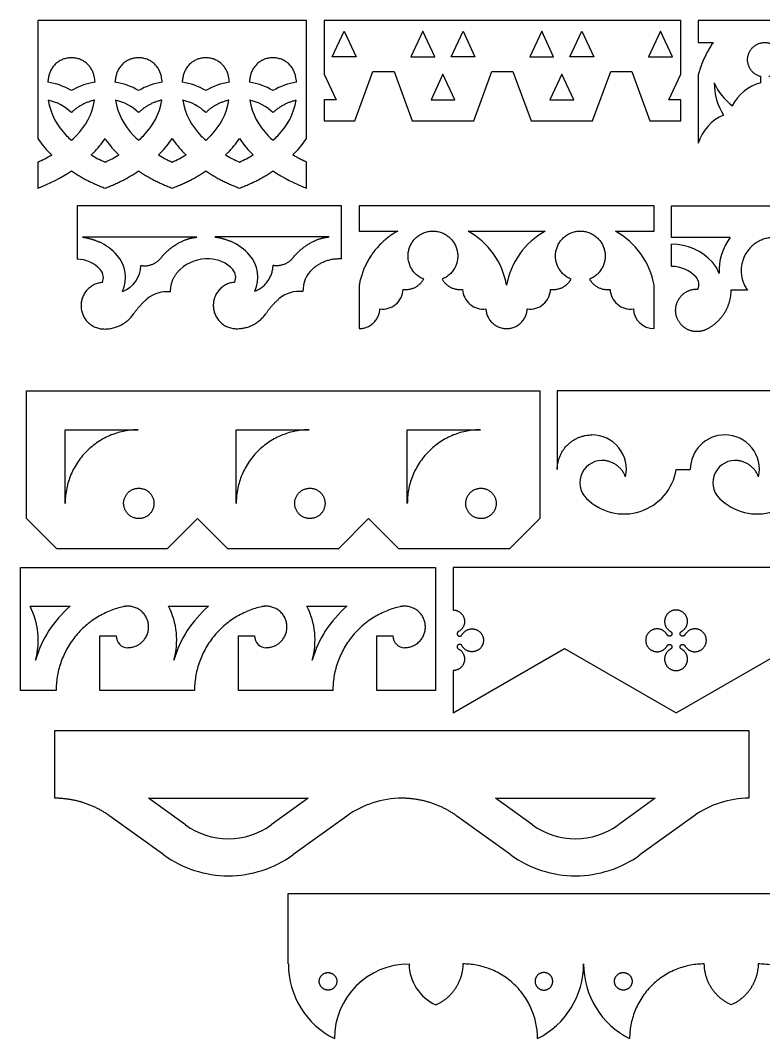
# Model space of a CAD drawing. Header units: millimetres. Extents: x -157 to 150, y -137 to 156.
# Drawn here: x -157 to -55.9, y -122.8 to 15.6 of the extents above; entities that cross this region are included whole.
import ezdxf

# ---------------------------------------------------------------- set-up
doc = ezdxf.new("R2010")
doc.units = ezdxf.units.MM
doc.header["$MEASUREMENT"] = 0
doc.layers.add('Layer 03', color=5, linetype='Continuous')

msp = doc.modelspace()

# ---------------------------------------------------------------- linework, layer by layer
at = {"layer": 'Layer 03'}
for p, q in [((-118.06, 15.63), (-154.61, 15.63)), ((-154.61, 15.63), (-154.61, -0.43)), ((-118.06, -0.43), (-118.06, 15.63)), ((-67.16, 15.63), (-115.66, 15.63)), ((-115.66, 15.63), (-115.66, 8.29)), ((-67.16, 8.29), (-67.16, 15.63)), ((-28.54, 15.63), (-64.77, 15.63)), ((-64.77, 15.63), (-64.77, 12.62)), ((-114.55, 10.68), (-112.93, 14.15)), ((-112.93, 14.15), (-111.31, 10.68)), ((-102.23, 14.15), (-103.85, 10.68)), ((-100.61, 10.68), (-102.23, 14.15)), ((-98.38, 10.68), (-96.76, 14.15)), ((-96.76, 14.15), (-95.15, 10.68)), ((-86.06, 14.15), (-87.68, 10.68)), ((-84.44, 10.68), (-86.06, 14.15)), ((-82.22, 10.68), (-80.6, 14.15)), ((-80.6, 14.15), (-78.98, 10.68)), ((-69.9, 14.15), (-71.52, 10.68)), ((-68.28, 10.68), (-69.9, 14.15)), ((-64.77, 12.62), (-62.74, 12.62)), ((-111.31, 10.68), (-114.55, 10.68)), ((-103.85, 10.68), (-100.61, 10.68)), ((-95.15, 10.68), (-98.38, 10.68)), ((-87.68, 10.68), (-84.44, 10.68)), ((-78.98, 10.68), (-82.22, 10.68)), ((-71.52, 10.68), (-68.28, 10.68)), ((-111.47, 1.95), (-109.02, 8.69)), ((-109.02, 8.69), (-106.14, 8.69)), ((-106.14, 8.69), (-103.69, 1.95)), ((-95.31, 1.95), (-92.85, 8.69)), ((-92.85, 8.69), (-89.98, 8.69)), ((-89.98, 8.69), (-87.52, 1.95)), ((-79.14, 1.95), (-76.68, 8.69)), ((-76.68, 8.69), (-73.81, 8.69)), ((-73.81, 8.69), (-71.35, 1.95)), ((-115.66, 8.29), (-114.04, 4.82)), ((-99.5, 8.29), (-101.11, 4.82)), ((-97.88, 4.82), (-99.5, 8.29)), ((-83.33, 8.29), (-84.95, 4.82)), ((-81.71, 4.82), (-83.33, 8.29)), ((-68.78, 4.82), (-67.16, 8.29)), ((-64.77, 8.2), (-64.77, -1.09)), ((-56.28, 7.15), (-56.28, 7.99)), ((-114.04, 4.82), (-115.66, 4.82)), ((-115.66, 4.82), (-115.66, 1.95)), ((-101.11, 4.82), (-99.5, 4.82)), ((-99.5, 4.82), (-97.88, 4.82)), ((-84.95, 4.82), (-83.33, 4.82)), ((-83.33, 4.82), (-81.71, 4.82)), ((-67.16, 4.82), (-68.78, 4.82)), ((-67.16, 1.95), (-67.16, 4.82)), ((-115.66, 1.95), (-111.47, 1.95)), ((-103.69, 1.95), (-99.5, 1.95)), ((-99.5, 1.95), (-95.31, 1.95)), ((-87.52, 1.95), (-83.33, 1.95)), ((-83.33, 1.95), (-79.14, 1.95)), ((-71.35, 1.95), (-67.16, 1.95)), ((-154.61, -3.64), (-154.61, -7.18)), ((-118.06, -7.18), (-118.06, -3.64)), ((-113.29, -9.57), (-149.27, -9.57)), ((-149.27, -9.57), (-149.27, -16.86)), ((-113.29, -16.78), (-113.29, -9.57)), ((-70.78, -9.57), (-110.9, -9.57)), ((-110.9, -9.57), (-110.9, -13.03)), ((-70.78, -13.03), (-70.78, -9.57)), ((-68.39, -13.89), (-68.39, -9.57)), ((-68.39, -9.57), (-40.45, -9.57)), ((-114.99, -13.82), (-130.53, -13.82)), ((-110.9, -13.03), (-105.66, -13.03)), ((-96.08, -13.03), (-90.84, -13.03)), ((-90.84, -13.03), (-85.6, -13.03)), ((-76.02, -13.03), (-70.78, -13.03)), ((-132.98, -13.86), (-148.52, -13.86)), ((-60.43, -13.89), (-68.39, -13.89)), ((-68.39, -17.83), (-68.39, -14.82)), ((-110.9, -20.39), (-110.9, -26.29)), ((-70.78, -26.29), (-70.78, -20.39)), ((-58.07, -21.06), (-60.34, -21.06)), ((-156.16, -52.13), (-156.16, -34.77)), ((-156.16, -34.77), (-86.34, -34.77)), ((-86.34, -34.77), (-86.34, -52.13)), ((-29.66, -34.77), (-83.95, -34.77)), ((-83.95, -34.77), (-83.95, -45.44)), ((-150.9, -50.05), (-150.9, -40.03)), ((-150.9, -40.03), (-140.95, -40.03)), ((-127.63, -50.05), (-127.63, -40.03)), ((-127.63, -40.03), (-117.68, -40.03)), ((-104.35, -50.05), (-104.35, -40.03)), ((-104.35, -40.03), (-94.4, -40.03)), ((-67.76, -45.44), (-65.85, -45.44)), ((-152.04, -56.25), (-156.16, -52.13)), ((-132.89, -52.13), (-137.01, -56.25)), ((-128.77, -56.25), (-132.89, -52.13)), ((-109.62, -52.13), (-113.73, -56.25)), ((-105.5, -56.25), (-109.62, -52.13)), ((-86.34, -52.13), (-90.46, -56.25)), ((-144.53, -56.25), (-152.04, -56.25)), ((-137.01, -56.25), (-144.53, -56.25)), ((-121.25, -56.25), (-128.77, -56.25)), ((-113.73, -56.25), (-121.25, -56.25)), ((-97.98, -56.25), (-105.5, -56.25)), ((-90.46, -56.25), (-97.98, -56.25)), ((-156.99, -75.52), (-156.99, -58.79)), ((-156.99, -58.79), (-142.36, -58.79)), ((-142.36, -58.79), (-104.71, -58.79)), ((-104.71, -58.79), (-100.51, -58.79)), ((-100.51, -58.79), (-100.51, -75.52)), ((-37.47, -58.79), (-98.12, -58.79)), ((-98.12, -58.79), (-98.12, -64.55)), ((-155.67, -64.04), (-150.21, -64.04)), ((-136.84, -64.04), (-131.38, -64.04)), ((-118.01, -64.04), (-112.55, -64.04)), ((-146.16, -75.52), (-146.16, -68.08)), ((-146.16, -68.08), (-143.96, -68.08)), ((-127.33, -75.52), (-127.33, -68.08)), ((-127.33, -68.08), (-125.13, -68.08)), ((-108.51, -75.52), (-108.51, -68.08)), ((-108.51, -68.08), (-106.31, -68.08)), ((-123.54, -69.67), (-123.54, -69.67)), ((-98.12, -78.55), (-82.96, -69.79)), ((-82.96, -69.79), (-67.79, -78.55)), ((-67.79, -78.55), (-52.63, -69.79)), ((-98.12, -72.79), (-98.12, -78.55)), ((-152.13, -75.52), (-156.99, -75.52)), ((-142.36, -75.52), (-146.16, -75.52)), ((-133.3, -75.52), (-142.36, -75.52)), ((-123.54, -75.52), (-127.33, -75.52)), ((-114.48, -75.52), (-123.54, -75.52)), ((-104.71, -75.52), (-108.51, -75.52)), ((-100.51, -75.52), (-104.71, -75.52)), ((-152.31, -90.15), (-152.31, -80.94)), ((-152.31, -80.94), (-57.87, -80.94)), ((-57.87, -80.94), (-57.87, -90.15)), ((-134.53, -93.78), (-139.56, -90.16)), ((-139.56, -90.16), (-128.7, -90.16)), ((-128.7, -90.16), (-117.83, -90.16)), ((-117.83, -90.16), (-122.86, -93.78)), ((-87.31, -93.78), (-92.34, -90.16)), ((-92.34, -90.16), (-81.48, -90.16)), ((-81.48, -90.16), (-70.62, -90.16)), ((-70.62, -90.16), (-75.64, -93.78)), ((-137.47, -97.86), (-144.81, -92.57)), ((-112.58, -92.57), (-119.92, -97.86)), ((-90.25, -97.86), (-97.6, -92.57)), ((-65.36, -92.57), (-72.7, -97.86)), ((-120.54, -112.68), (-120.54, -103.09)), ((-120.54, -103.09), (-40.2, -103.09))]:
    msp.add_line(p, q, dxfattribs=at)
for centre, radius, start, end in [((-154.61, -1.64), 8.97, 59.3711, 81.3234), ((-145.47, -1.64), 8.97, 98.6766, 120.6289), ((-155.67, 6.24), 8.9, 6.3726, 11.5457), ((-145.47, -1.64), 8.97, 59.3711, 81.3234), ((-136.33, -1.64), 8.97, 98.6766, 120.6289), ((-146.53, 6.24), 8.9, 6.3726, 11.5457), ((-136.33, -1.64), 8.97, 59.3711, 81.3234), ((-127.19, -1.64), 8.97, 98.6766, 120.6289), ((-137.39, 6.24), 8.9, 6.3726, 11.5457), ((-127.19, -1.64), 8.97, 59.3711, 81.3234), ((-118.06, -1.64), 8.97, 98.6766, 120.6289), ((-128.26, 6.24), 8.9, 6.3726, 11.5457), ((-54.55, 7.09), 8.05, 179.7457, 212.663), ((-55.24, 10.4), 8.05, 203.934, 232.5796), ((-54.69, 1.26), 6.1, 105.0979, 153.3095), ((-154.61, -1.64), 6.57, 45.972, 77.5423), ((-144.41, 6.24), 8.9, 189.4285, 225.0324), ((-155.67, 6.24), 8.9, 314.9676, 350.5715), ((-145.47, -1.64), 6.57, 45.972, 77.5423), ((-135.27, 6.24), 8.9, 189.4285, 225.0324), ((-146.53, 6.24), 8.9, 314.9676, 350.5715), ((-136.33, -1.64), 6.57, 45.972, 77.5423), ((-126.13, 6.24), 8.9, 189.4285, 225.0324), ((-137.39, 6.24), 8.9, 314.9676, 350.5715), ((-116.99, 6.24), 8.9, 189.4285, 225.0324), ((-127.19, -1.64), 6.57, 45.972, 77.5423), ((-128.26, 6.24), 8.9, 314.9676, 350.5715), ((-58.94, -2.86), 6.1, 113.1132, 163.1862), ((-144.41, 6.24), 12.19, 213.1713, 225.0324), ((-138.47, 12.19), 17.31, 225.0324, 228.0443), ((-161.61, 12.19), 17.31, 311.9557, 314.9676), ((-155.67, 6.24), 12.19, 314.9676, 326.8287), ((-135.27, 6.24), 12.19, 213.1713, 225.0324), ((-129.33, 12.19), 17.31, 225.0324, 228.0443), ((-152.47, 12.19), 17.31, 311.9557, 314.9676), ((-146.53, 6.24), 12.19, 314.9676, 326.8287), ((-126.13, 6.24), 12.19, 213.1713, 225.0324), ((-120.19, 12.19), 17.31, 225.0324, 228.0443), ((-143.34, 12.19), 17.31, 311.9557, 314.9676), ((-137.39, 6.24), 12.19, 314.9676, 326.8287), ((-116.99, 6.24), 12.19, 213.1713, 225.0324), ((-111.05, 12.19), 17.31, 225.0324, 228.0443), ((-134.2, 12.19), 17.31, 311.9557, 314.9676), ((-128.26, 6.24), 12.19, 314.9676, 326.8287), ((-161.61, 12.19), 17.31, 293.8662, 300.8793), ((-138.47, 12.19), 20.59, 225.0324, 226.1706), ((-161.61, 12.19), 20.59, 313.8294, 314.9676), ((-138.47, 12.19), 17.31, 239.1207, 246.1338), ((-152.47, 12.19), 17.31, 293.8662, 300.8793), ((-129.33, 12.19), 20.59, 225.0324, 226.1706), ((-152.47, 12.19), 20.59, 313.8294, 314.9676), ((-129.33, 12.19), 17.31, 239.1207, 246.1338), ((-143.34, 12.19), 17.31, 293.8662, 300.8793), ((-120.19, 12.19), 20.59, 225.0324, 226.1706), ((-143.34, 12.19), 20.59, 313.8294, 314.9676), ((-120.19, 12.19), 17.31, 239.1207, 246.1338), ((-134.2, 12.19), 17.31, 293.8662, 300.8793), ((-111.05, 12.19), 20.59, 225.0324, 226.1706), ((-134.2, 12.19), 20.59, 313.8294, 314.9676), ((-161.61, 12.19), 20.59, 289.8823, 304.1912), ((-111.05, 12.19), 20.59, 235.8088, 250.1177), ((-101.17, -22.21), 10.49, 9.9574, 60.9459), ((-80.51, -22.21), 10.49, 119.0541, 170.0426), ((-81.12, -22.21), 10.49, 9.9574, 60.9459), ((-149.27, -21.11), 7.26, 41.2364, 65.6147), ((-131.28, -21.07), 7.26, 41.2364, 65.6147), ((-68.39, -22.32), 7.5, 42.3405, 90), ((-54.42, -18.4), 7.52, 143.1053, 183.1347), ((-147.28, -19.36), 4.6, 336.0772, 41.2364), ((-129.28, -19.32), 4.6, 336.0772, 41.2364), ((-149.27, -21.11), 4.25, 41.2364, 90), ((-144.42, -17.64), 3.83, 290.6631, 359.1177), ((-131.61, -22.2), 5.39, 86.4843, 132.5284), ((-131.28, -21.07), 4.25, 41.2364, 90), ((-68.39, -22.32), 4.49, 42.3405, 90), ((-66.18, -20.31), 4.51, 19.3582, 42.3405), ((-147.28, -19.36), 1.59, 335.6545, 41.2364), ((-129.28, -19.32), 1.59, 335.6545, 41.2364), ((-114.56, -21.13), 3.99, 132.5284, 181.7919), ((-66.18, -20.31), 1.5, 336.1615, 42.3405), ((-137.05, -25.47), 4.2, 83.1273, 130.8873), ((-119.06, -25.43), 4.2, 83.1273, 130.8873), ((-107.73, -20.82), 2.82, 262.8289, 357.1711), ((-94.01, -20.82), 2.82, 182.8289, 277.1711), ((-87.67, -20.82), 2.82, 262.8289, 357.1711), ((-73.95, -20.82), 2.82, 182.8289, 277.1711), ((-70.78, -23.47), 2.82, 182.8289, 270), ((-79.25, -45.44), 4.7, 347.7229, 90), ((-61.15, -45.44), 4.7, 90, 180), ((-61.15, -45.44), 4.7, 347.7229, 90), ((-77.85, -47.24), 3.03, 82.2248, 224.9253), ((-59.75, -47.24), 3.03, 82.2248, 224.9253), ((-74.88, -44.28), 7.21, 224.9258, 350.7446), ((-56.78, -44.28), 7.21, 224.9258, 350.7446), ((-164.53, -68.63), 9.98, 344.0463, 27.3848), ((-140.44, -75.52), 15.07, 130.3938, 164.0464), ((-145.7, -68.63), 9.98, 344.0463, 27.3848), ((-121.61, -75.52), 15.07, 130.3938, 164.0464), ((-126.88, -68.63), 9.98, 344.0463, 27.3848), ((-102.79, -75.52), 15.07, 130.3938, 164.0464), ((-142.36, -68.08), 1.6, 180, 270), ((-123.54, -68.08), 1.6, 180, 270), ((-104.71, -68.08), 1.6, 180, 270), ((-105.09, -102.96), 12.81, 90, 125.7854), ((-57.87, -102.96), 12.81, 90, 125.7854), ((-128.7, -85.68), 9.98, 234.2146, 270), ((-128.7, -85.68), 9.98, 270, 305.7854), ((-81.48, -85.68), 9.98, 234.2146, 270), ((-81.48, -85.68), 9.98, 270, 305.7854), ((-128.7, -85.68), 15.01, 234.2146, 270), ((-128.7, -85.68), 15.01, 270, 305.7854), ((-81.48, -85.68), 15.01, 234.2146, 270), ((-81.48, -85.68), 15.01, 270, 305.7854), ((-109.17, -112.68), 11.36, 180, 243.3252), ((-104.12, -122.84), 10.15, 90, 180), ((-97.93, -112.6), 6.19, 180.794, 245.9398), ((-91.73, -112.68), 11.36, 296.6748, 0), ((-69.01, -112.68), 11.36, 180, 243.3252)]:
    msp.add_arc(centre, radius, start, end, dxfattribs=at)
for points, weights in [([(-62.74, 12.62), (-64.17, 10.6), (-64.77, 8.2)], [1, 0.982965087311, 0.999999991877]), ([(-153.13, 8.02), (-153.21, 7.63), (-153.26, 7.23)], [0.999999998349, 0.998981183104, 0.999999999514]), ([(-143.99, 8.02), (-144.07, 7.63), (-144.12, 7.23)], [0.999999998349, 0.998981183347, 0.999999999028]), ([(-134.85, 8.02), (-134.93, 7.63), (-134.98, 7.23)], [0.999999998349, 0.998981183104, 0.999999999514]), ([(-125.72, 8.02), (-125.8, 7.63), (-125.84, 7.23)], [0.999999998349, 0.998981183104, 0.999999999514]), ([(-146.89, 4.78), (-148.7, 4.38), (-150.04, 3.09)], [0.999999982018, 0.962288615872, 1]), ([(-137.75, 4.78), (-139.57, 4.38), (-140.9, 3.09)], [0.999999982018, 0.962288615872, 1]), ([(-128.61, 4.78), (-130.43, 4.38), (-131.76, 3.09)], [0.999999946053, 0.962288633854, 1]), ([(-122.62, 3.09), (-121.29, 4.38), (-119.47, 4.78)], [1, 0.962288624863, 0.999999964036]), ([(-118.06, -3.64), (-119.03, -3.21), (-119.94, -2.67)], [1, 0.998127787661, 0.999999999107]), ([(-150.04, -4.84), (-147.9, -6.3), (-145.47, -7.18)], [0.999999996287, 0.992214070291, 1]), ([(-145.47, -7.18), (-143.04, -6.3), (-140.9, -4.84)], [1, 0.992214070291, 0.999999996287]), ([(-140.9, -4.84), (-138.76, -6.3), (-136.33, -7.18)], [0.999999996287, 0.992214070291, 1]), ([(-136.33, -7.18), (-133.9, -6.3), (-131.76, -4.84)], [1, 0.992214070291, 0.999999996287]), ([(-131.76, -4.84), (-129.62, -6.3), (-127.19, -7.18)], [0.999999996287, 0.992214070291, 1]), ([(-127.19, -7.18), (-124.76, -6.3), (-122.62, -4.84)], [1, 0.992214070291, 0.999999996287]), ([(-130.53, -13.82), (-129.36, -13.98), (-128.29, -14.46)], [1, 0.989533524645, 1]), ([(-116.55, -14.18), (-115.8, -13.89), (-114.99, -13.82)], [1, 0.990553934804, 0.999999995496]), ([(-105.66, -13.03), (-110.03, -15.46), (-110.9, -20.39)], [1, 0.902628626773, 0.99999995357]), ([(-148.52, -13.86), (-147.35, -14.02), (-146.28, -14.5)], [1, 0.989533524645, 1]), ([(-137.84, -16.65), (-136.52, -14.99), (-134.55, -14.22)], [1, 0.964652175197, 1]), ([(-134.55, -14.22), (-133.79, -13.93), (-132.98, -13.86)], [1, 0.990553934804, 0.999999995496]), ([(-119.85, -16.61), (-118.53, -14.95), (-116.55, -14.18)], [1, 0.964652175197, 1]), ([(-122.61, -17.66), (-120.91, -17.95), (-119.85, -16.61)], [1, 0.859589710532, 1]), ([(-140.6, -17.7), (-138.91, -17.99), (-137.84, -16.65)], [1, 0.859589710532, 1]), ([(-125.08, -21.18), (-122.65, -20.27), (-122.61, -17.66)], [1, 0.82681239828, 0.999999917418]), ([(-117.26, -18.19), (-115.58, -16.64), (-113.29, -16.78)], [0.999999962022, 0.920354514924, 1]), ([(-136.55, -21.3), (-136.6, -19.47), (-135.25, -18.23)], [0.99999995661, 0.90900541093, 0.999999913221]), ([(-104.92, -20.96), (-103.05, -21.19), (-102.12, -19.56)], [0.999999839603, 0.83181157549, 1]), ([(-99.62, -19.56), (-98.69, -21.19), (-96.82, -20.96)], [1, 0.831811535391, 0.999999919801]), ([(-84.86, -20.96), (-82.99, -21.19), (-82.06, -19.56)], [0.999999839603, 0.83181157549, 1]), ([(-79.56, -19.56), (-78.63, -21.19), (-76.77, -20.96)], [1, 0.831811535391, 0.999999919801]), ([(-60.34, -21.06), (-60.34, -24.78), (-63.68, -26.4)], [0.999999927419, 0.847786665292, 0.999999637095]), ([(-141.55, -24.25), (-140.8, -23.16), (-139.8, -22.29)], [1, 0.991892859927, 0.999999988403]), ([(-123.56, -24.21), (-122.81, -23.12), (-121.81, -22.25)], [1, 0.991892857994, 0.999999992268]), ([(-145.67, -26.34), (-143.04, -26.42), (-141.55, -24.25)], [1, 0.877774541259, 1]), ([(-127.68, -26.3), (-125.05, -26.38), (-123.56, -24.21)], [1, 0.877774541259, 1]), ([(-110.9, -26.29), (-108.21, -26.29), (-108.08, -23.61)], [0.999999737116, 0.724345758644, 1]), ([(-93.66, -23.61), (-93.52, -26.29), (-90.84, -26.29)], [1, 0.724345692923, 0.999999868558]), ([(-90.84, -26.29), (-88.16, -26.29), (-88.03, -23.61)], [0.999999868558, 0.724345692923, 1]), ([(-140.95, -40.03), (-150.9, -40.1), (-150.9, -50.05)], [1, 0.709684340345, 1]), ([(-117.68, -40.03), (-127.63, -40.1), (-127.63, -50.05)], [1, 0.709684340345, 1]), ([(-94.4, -40.03), (-104.35, -40.1), (-104.35, -50.05)], [1, 0.709684340345, 1]), ([(-83.95, -45.44), (-83.95, -40.74), (-79.25, -40.74)], [0.999999720675, 0.707106920849, 1]), ([(-74.66, -46.44), (-75.4, -44.52), (-77.44, -44.24)], [0.99999986714, 0.860685777142, 1]), ([(-56.56, -46.44), (-57.3, -44.52), (-59.34, -44.24)], [0.99999986714, 0.860685777142, 1]), ([(-142.97, -64.1), (-152.13, -66.14), (-152.13, -75.52)], [0.999999895097, 0.780003411428, 0.999999895097]), ([(-142.36, -64.04), (-142.67, -64.04), (-142.97, -64.1)], [1, 0.994035650638, 0.999999997156]), ([(-124.15, -64.1), (-133.3, -66.14), (-133.3, -75.52)], [0.999999895097, 0.780003411428, 0.999999895097]), ([(-123.54, -64.04), (-123.85, -64.04), (-124.15, -64.1)], [1, 0.994035650638, 0.999999997156]), ([(-105.32, -64.1), (-114.48, -66.14), (-114.48, -75.52)], [0.999999895097, 0.780003411428, 0.999999895097]), ([(-104.71, -64.04), (-105.02, -64.04), (-105.32, -64.1)], [1, 0.994035650638, 0.999999997156]), ([(-144.81, -92.57), (-148.17, -90.15), (-152.31, -90.15)], [0.999999976937, 0.951633490976, 1]), ([(-97.6, -92.57), (-100.95, -90.15), (-105.09, -90.15)], [0.999999976937, 0.951633490976, 1]), ([(-96.79, -112.68), (-96.84, -116.64), (-100.45, -118.25)], [0.999999924997, 0.84270712992, 1]), ([(-86.63, -122.84), (-86.63, -112.68), (-96.79, -112.68)], [1, 0.707106920849, 0.999999720675]), ([(-63.95, -112.68), (-74.11, -112.68), (-74.11, -122.84)], [0.999999860338, 0.707106851018, 1]), ([(-60.29, -118.25), (-63.9, -116.64), (-63.95, -112.68)], [1, 0.84270712992, 0.999999924997]), ([(-56.62, -112.68), (-56.67, -116.64), (-60.29, -118.25)], [0.999999924997, 0.84270712992, 1]), ([(-46.47, -122.84), (-46.47, -112.68), (-56.62, -112.68)], [1, 0.707106851018, 0.999999860338])]:
    msp.add_rational_spline(points, weights, degree=2, dxfattribs=at)
for points, weights, knots in [([(-56.28, 7.99), (-58.3, 8.49), (-58.04, 10.56), (-57.79, 12.62), (-55.71, 12.62), (-53.63, 12.62), (-53.38, 10.56), (-53.13, 8.49), (-55.15, 7.99)], [1, 0.74862759164, 1, 0.74862759164, 1, 0.74862759164, 1, 0.748627651572, 0.999999880136], [755.914583, 755.914583, 755.914583, 757.726599, 757.726599, 759.538616, 759.538616, 761.350633, 761.350633, 763.16265, 763.16265, 763.16265]), ([(-146.95, 8.02), (-147.46, 10.55), (-150.04, 10.55), (-152.62, 10.55), (-153.13, 8.02)], [1, 0.774644833552, 1, 0.774644887281, 0.999999892542], [82.164748, 82.164748, 82.164748, 85.773602, 85.773602, 89.382454, 89.382454, 89.382454]), ([(-137.81, 8.02), (-138.33, 10.55), (-140.9, 10.55), (-143.48, 10.55), (-143.99, 8.02)], [1, 0.774644833552, 1, 0.774644887281, 0.999999892542], [82.164748, 82.164748, 82.164748, 85.773602, 85.773602, 89.382454, 89.382454, 89.382454]), ([(-128.67, 8.02), (-129.19, 10.55), (-131.76, 10.55), (-134.34, 10.55), (-134.85, 8.02)], [1, 0.774644833552, 1, 0.774644887281, 0.999999892542], [82.164748, 82.164748, 82.164748, 85.773602, 85.773602, 89.382454, 89.382454, 89.382454]), ([(-119.53, 8.02), (-120.05, 10.55), (-122.62, 10.55), (-125.2, 10.55), (-125.72, 8.02)], [1, 0.774644833552, 1, 0.774644887281, 0.999999892542], [82.164748, 82.164748, 82.164748, 85.773602, 85.773602, 89.382454, 89.382454, 89.382454]), ([(-102.12, -19.56), (-104.71, -18.53), (-104.19, -15.78), (-103.66, -13.03), (-100.87, -13.03)], [1, 0.770657594178, 1, 0.770657648857, 0.999999890641], [751.496979, 751.496979, 751.496979, 753.983367, 753.983367, 756.469754, 756.469754, 756.469754]), ([(-100.87, -13.03), (-98.07, -13.03), (-97.55, -15.78), (-97.02, -18.53), (-99.62, -19.56)], [0.999999890641, 0.770657648857, 1, 0.770657594178, 1], [756.469754, 756.469754, 756.469754, 758.956141, 758.956141, 761.442529, 761.442529, 761.442529]), ([(-82.06, -19.56), (-84.66, -18.53), (-84.13, -15.78), (-83.61, -13.03), (-80.81, -13.03)], [1, 0.770657594178, 1, 0.770657648857, 0.999999890641], [774.477144, 774.477144, 774.477144, 776.963532, 776.963532, 779.449919, 779.449919, 779.449919]), ([(-80.81, -13.03), (-78.02, -13.03), (-77.49, -15.78), (-76.97, -18.53), (-79.56, -19.56)], [0.999999890641, 0.770657648857, 1, 0.770657594178, 1], [686.657679, 686.657679, 686.657679, 689.144066, 689.144066, 691.630454, 691.630454, 691.630454]), ([(-54.42, -13.89), (-57.19, -13.89), (-58.44, -16.35), (-59.7, -18.82), (-58.07, -21.06)], [0.999999929661, 0.852488468495, 1, 0.852488468495, 0.999999929661], [964.379664, 964.379664, 964.379664, 967.023807, 967.023807, 969.667951, 969.667951, 969.667951]), ([(-145.83, -20.01), (-148.81, -20.26), (-148.74, -23.25), (-148.66, -26.24), (-145.67, -26.34)], [0.999999869626, 0.726586257261, 1, 0.726586192074, 1], [430.425326, 430.425326, 430.425326, 432.978259, 432.978259, 435.531194, 435.531194, 435.531194]), ([(-127.83, -19.98), (-130.82, -20.22), (-130.74, -23.21), (-130.67, -26.2), (-127.68, -26.3)], [0.999999869626, 0.726586257261, 1, 0.726586192074, 1], [448.382515, 448.382515, 448.382515, 450.935449, 450.935449, 453.488383, 453.488383, 453.488383]), ([(-63.68, -26.4), (-64.96, -27.02), (-66.23, -26.4), (-67.5, -25.77), (-67.79, -24.38), (-68.07, -22.99), (-67.15, -21.92), (-66.22, -20.84), (-64.81, -20.91)], [0.99999990279, 0.89806770338, 1, 0.898067654775, 1, 0.898067654775, 1, 0.898067679078, 0.999999951395], [974.414037, 974.414037, 974.414037, 975.816952, 975.816952, 977.219867, 977.219867, 978.622782, 978.622782, 980.025697, 980.025697, 980.025697]), ([(-138.81, -50.05), (-138.81, -47.99), (-140.88, -47.99), (-142.94, -47.99), (-142.94, -50.05), (-142.94, -52.12), (-140.88, -52.12), (-138.81, -52.12), (-138.81, -50.05)], [1, 0.707106781187, 1, 0.707106781187, 1, 0.707106781187, 1, 0.707106781187, 1], [0, 0, 0, 1.727876, 1.727876, 3.455752, 3.455752, 5.183628, 5.183628, 6.911504, 6.911504, 6.911504]), ([(-115.54, -50.05), (-115.54, -47.99), (-117.6, -47.99), (-119.67, -47.99), (-119.67, -50.05), (-119.67, -52.12), (-117.6, -52.12), (-115.54, -52.12), (-115.54, -50.05)], [1, 0.707106781187, 1, 0.707106781187, 1, 0.707106781187, 1, 0.707106781187, 1], [0, 0, 0, 1.727876, 1.727876, 3.455752, 3.455752, 5.183628, 5.183628, 6.911504, 6.911504, 6.911504]), ([(-92.26, -50.05), (-92.26, -47.99), (-94.33, -47.99), (-96.4, -47.99), (-96.4, -50.05), (-96.4, -52.12), (-94.33, -52.12), (-92.26, -52.12), (-92.26, -50.05)], [1, 0.707106781187, 1, 0.707106781187, 1, 0.707106781187, 1, 0.707106781187, 1], [0, 0, 0, 1.727876, 1.727876, 3.455752, 3.455752, 5.183628, 5.183628, 6.911504, 6.911504, 6.911504]), ([(-142.36, -69.67), (-139.54, -69.67), (-139.54, -66.86), (-139.54, -64.04), (-142.36, -64.04)], [0.999999860338, 0.707106851018, 1, 0.707106781187, 1], [975.041634, 975.041634, 975.041634, 977.397828, 977.397828, 979.754023, 979.754023, 979.754023]), ([(-123.54, -69.67), (-120.72, -69.67), (-120.72, -66.86), (-120.72, -64.04), (-123.54, -64.04)], [0.999999860338, 0.707106851018, 1, 0.707106781187, 1], [1086.562281, 1086.562281, 1086.562281, 1088.918476, 1088.918476, 1091.27467, 1091.27467, 1091.27467]), ([(-104.71, -69.67), (-101.89, -69.67), (-101.89, -66.86), (-101.89, -64.04), (-104.71, -64.04)], [0.999999720675, 0.707106920849, 1, 0.707106781187, 1], [1059.801064, 1059.801064, 1059.801064, 1062.157258, 1062.157258, 1064.513453, 1064.513453, 1064.513453]), ([(-98.12, -64.55), (-96.9, -64.55), (-96.61, -65.73), (-96.31, -66.9), (-97.38, -67.48)], [0.999999899006, 0.788200500247, 1, 0.788200500247, 0.999999899006], [1277.214506, 1277.214506, 1277.214506, 1278.93809, 1278.93809, 1280.661674, 1280.661674, 1280.661674]), ([(-67.79, -64.55), (-69.01, -64.55), (-69.3, -65.73), (-69.6, -66.9), (-68.53, -67.48)], [1, 0.78820044975, 1, 0.788200550744, 0.999999798012], [260.759132, 260.759132, 260.759132, 262.482716, 262.482716, 264.2063, 264.2063, 264.2063]), ([(-67.06, -67.48), (-65.99, -66.9), (-66.28, -65.73), (-66.58, -64.55), (-67.79, -64.55)], [0.999999899006, 0.788200500247, 1, 0.78820044975, 1], [257.311964, 257.311964, 257.311964, 259.035547, 259.035547, 260.759132, 260.759132, 260.759132]), ([(-97.38, -67.48), (-97.54, -67.56), (-97.56, -67.73), (-97.59, -67.9), (-97.47, -68.02), (-97.34, -68.14), (-97.17, -68.11), (-97, -68.09), (-96.92, -67.94)], [0.999999925766, 0.893117669564, 1, 0.893117632447, 1, 0.893117632447, 1, 0.89311765793, 0.999999949035], [1280.661674, 1280.661674, 1280.661674, 1280.92741, 1280.92741, 1281.193147, 1281.193147, 1281.458883, 1281.458883, 1281.72462, 1281.72462, 1281.72462]), ([(-96.92, -67.94), (-96.35, -66.87), (-95.17, -67.16), (-93.99, -67.45), (-93.99, -68.67), (-93.99, -69.88), (-95.17, -70.18), (-96.35, -70.47), (-96.92, -69.4)], [0.999999899006, 0.788200516231, 1, 0.788200465734, 1, 0.788200465734, 1, 0.788200516231, 0.999999899006], [1281.72462, 1281.72462, 1281.72462, 1283.448204, 1283.448204, 1285.171788, 1285.171788, 1286.895372, 1286.895372, 1288.618956, 1288.618956, 1288.618956]), ([(-68.99, -67.94), (-69.56, -66.87), (-70.74, -67.16), (-71.92, -67.45), (-71.92, -68.67), (-71.92, -69.88), (-70.74, -70.18), (-69.56, -70.47), (-68.99, -69.4)], [0.999999899006, 0.788200516231, 1, 0.788200465734, 1, 0.788200465734, 1, 0.788200516231, 0.999999899006], [233.440118, 233.440118, 233.440118, 235.163701, 235.163701, 236.887286, 236.887286, 238.61087, 238.61087, 240.334454, 240.334454, 240.334454]), ([(-68.53, -67.48), (-68.37, -67.56), (-68.35, -67.73), (-68.32, -67.9), (-68.45, -68.02), (-68.57, -68.14), (-68.74, -68.11), (-68.91, -68.09), (-68.99, -67.94)], [0.999999874801, 0.893117695046, 1, 0.893117632447, 1, 0.893117632447, 1, 0.893117683412, 0.999999898069], [232.377172, 232.377172, 232.377172, 232.642908, 232.642908, 232.908645, 232.908645, 233.174381, 233.174381, 233.440118, 233.440118, 233.440118]), ([(-66.6, -67.94), (-66.68, -68.09), (-66.85, -68.11), (-67.02, -68.14), (-67.14, -68.02), (-67.26, -67.9), (-67.24, -67.73), (-67.21, -67.56), (-67.06, -67.48)], [0.999999949035, 0.89311765793, 1, 0.893117632447, 1, 0.893117632447, 1, 0.893117669564, 0.999999925766], [256.249017, 256.249017, 256.249017, 256.514754, 256.514754, 256.780491, 256.780491, 257.046227, 257.046227, 257.311964, 257.311964, 257.311964]), ([(-66.6, -69.4), (-66.03, -70.47), (-64.85, -70.18), (-63.67, -69.88), (-63.67, -68.67), (-63.67, -67.45), (-64.85, -67.16), (-66.03, -66.87), (-66.6, -67.94)], [0.999999899006, 0.788200516231, 1, 0.788200465734, 1, 0.788200465734, 1, 0.788200516231, 0.999999899006], [249.354682, 249.354682, 249.354682, 251.078265, 251.078265, 252.801849, 252.801849, 254.525434, 254.525434, 256.249017, 256.249017, 256.249017]), ([(-96.92, -69.4), (-97, -69.25), (-97.17, -69.23), (-97.34, -69.2), (-97.47, -69.32), (-97.59, -69.44), (-97.56, -69.61), (-97.54, -69.78), (-97.38, -69.86)], [0.999999949035, 0.893117685169, 1, 0.893117659686, 1, 0.893117659686, 1, 0.893117736135, 0.999999847104], [1288.618956, 1288.618956, 1288.618956, 1288.884692, 1288.884692, 1289.150429, 1289.150429, 1289.416165, 1289.416165, 1289.681902, 1289.681902, 1289.681902]), ([(-68.99, -69.4), (-68.91, -69.25), (-68.74, -69.23), (-68.57, -69.2), (-68.45, -69.32), (-68.32, -69.44), (-68.35, -69.61), (-68.37, -69.78), (-68.53, -69.86)], [0.999999949035, 0.893117685169, 1, 0.893117659686, 1, 0.893117659686, 1, 0.893117685169, 0.999999949035], [240.334454, 240.334454, 240.334454, 240.60019, 240.60019, 240.865927, 240.865927, 241.131663, 241.131663, 241.3974, 241.3974, 241.3974]), ([(-67.06, -69.86), (-67.21, -69.78), (-67.24, -69.61), (-67.26, -69.44), (-67.14, -69.32), (-67.02, -69.2), (-66.85, -69.23), (-66.68, -69.25), (-66.6, -69.4)], [0.999999949035, 0.893117685169, 1, 0.893117659686, 1, 0.893117659686, 1, 0.893117685169, 0.999999949035], [248.291736, 248.291736, 248.291736, 248.557472, 248.557472, 248.823209, 248.823209, 249.088945, 249.088945, 249.354682, 249.354682, 249.354682]), ([(-97.38, -69.86), (-96.31, -70.43), (-96.61, -71.61), (-96.9, -72.79), (-98.12, -72.79)], [0.999999899006, 0.788200514276, 1, 0.788200463779, 1], [1289.681902, 1289.681902, 1289.681902, 1291.405486, 1291.405486, 1293.12907, 1293.12907, 1293.12907]), ([(-68.53, -69.86), (-69.6, -70.43), (-69.3, -71.61), (-69.01, -72.79), (-67.79, -72.79)], [0.999999899006, 0.788200514276, 1, 0.788200463779, 1], [241.3974, 241.3974, 241.3974, 243.120983, 243.120983, 244.844568, 244.844568, 244.844568]), ([(-67.79, -72.79), (-66.58, -72.79), (-66.28, -71.61), (-65.99, -70.43), (-67.06, -69.86)], [1, 0.788200463779, 1, 0.788200514276, 0.999999899006], [244.844568, 244.844568, 244.844568, 246.568152, 246.568152, 248.291736, 248.291736, 248.291736]), ([(-113.94, -115.04), (-113.94, -113.85), (-115.14, -113.85), (-116.33, -113.85), (-116.33, -115.04), (-116.33, -116.24), (-115.14, -116.24), (-113.94, -116.24), (-113.94, -115.04)], [1, 0.707106781187, 1, 0.707106781187, 1, 0.707106781187, 1, 0.707106781187, 1], [0, 0, 0, 1.570796, 1.570796, 3.141593, 3.141593, 4.712389, 4.712389, 6.283185, 6.283185, 6.283185]), ([(-86.97, -115.04), (-86.97, -113.85), (-85.77, -113.85), (-84.57, -113.85), (-84.57, -115.04), (-84.57, -116.24), (-85.77, -116.24), (-86.97, -116.24), (-86.97, -115.04)], [1, 0.707106781187, 1, 0.707106781187, 1, 0.707106781187, 1, 0.707106781187, 1], [0, 0, 0, 1.570796, 1.570796, 3.141593, 3.141593, 4.712389, 4.712389, 6.283185, 6.283185, 6.283185]), ([(-73.77, -115.04), (-73.77, -113.85), (-74.97, -113.85), (-76.17, -113.85), (-76.17, -115.04), (-76.17, -116.24), (-74.97, -116.24), (-73.77, -116.24), (-73.77, -115.04)], [1, 0.707106781187, 1, 0.707106781187, 1, 0.707106781187, 1, 0.707106781187, 1], [0, 0, 0, 1.570796, 1.570796, 3.141593, 3.141593, 4.712389, 4.712389, 6.283185, 6.283185, 6.283185])]:
    msp.add_rational_spline(points, weights, degree=2, knots=knots, dxfattribs=at)

doc.saveas('drawing.dxf')
